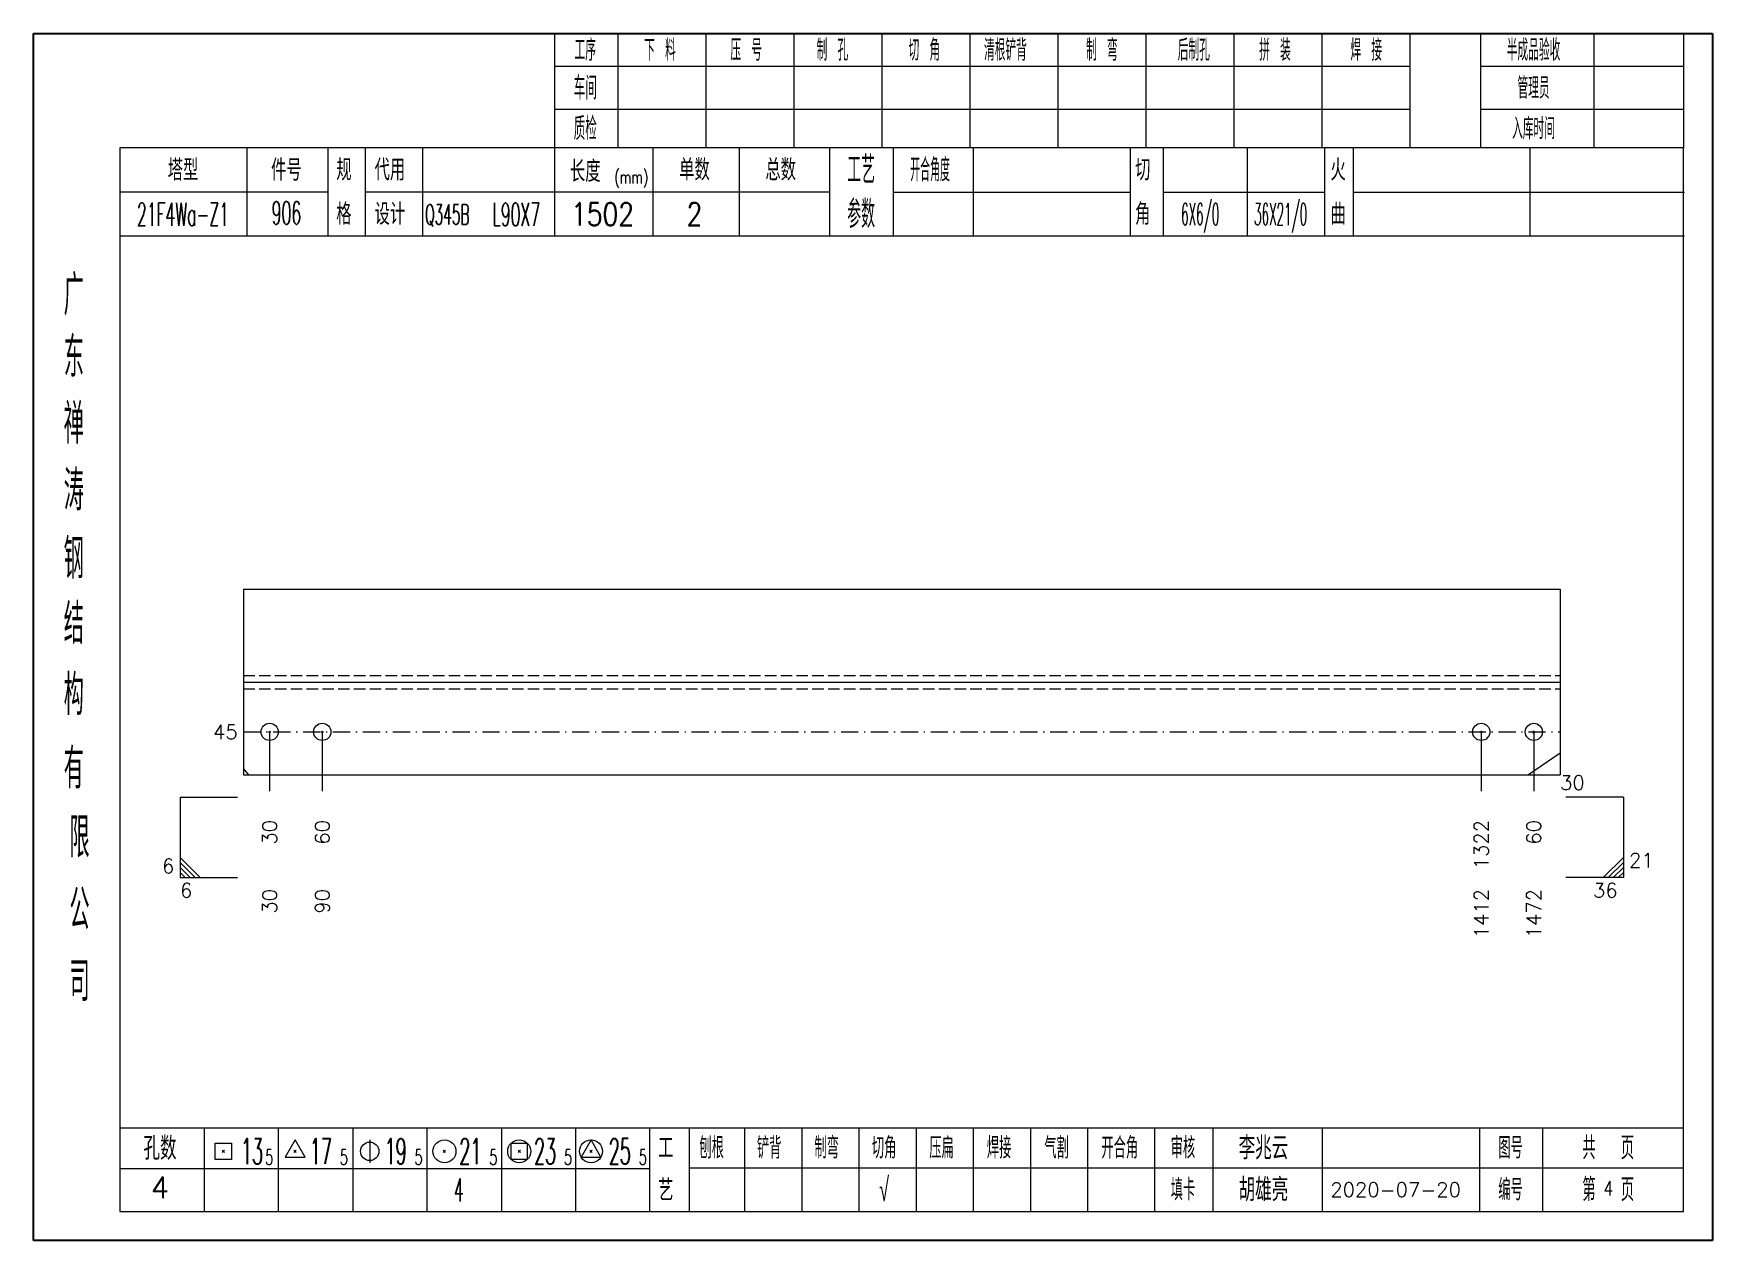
# Model space of a CAD drawing. Extents: x 1310 to 15542, y -76 to 8381.
# Drawn here: x 2452.8 to 2744.9, y -76.1 to 133.9 of the extents above; entities that cross this region are included whole.
import ezdxf
from ezdxf.enums import TextEntityAlignment as Align

# ---------------------------------------------------------------- set-up
doc = ezdxf.new("R2010")
doc.units = 0
doc.header["$MEASUREMENT"] = 0
doc.linetypes.add('一点画线', pattern=[5.2, 3, -1, 0.2, -1])
doc.linetypes.add('虚线', pattern=[2.75, 2, -0.75])
doc.layers.get('0').update_dxf_attribs({"linetype": 'CONTINUOUS', "lineweight": 25})
for name, color, linetype, lineweight in [('1', 7, 'CONTINUOUS', 25), ('4', 7, 'CONTINUOUS', 25), ('5', 7, 'CONTINUOUS', 25)]:
    doc.layers.add(name, color=color, linetype=linetype, lineweight=lineweight)
doc.styles.get("Standard").update_dxf_attribs({"font": 'simplex.shx', "width": 0.7, "height": 3, "bigfont": 'gbhzfs.shx'})

# ---------------------------------------------------------------- blocks, each defined once
blk = doc.blocks.new('孔21.5')
at = {"layer": '5', "color": 7, "linetype": 'Continuous', "lineweight": 13}
for p, q in [((-0.1, -0.1), (0.1, 0.1)), ((0.1, -0.1), (-0.1, 0.1))]:
    blk.add_line(p, q, dxfattribs=at)
blk.add_circle((0, 0), 1, dxfattribs=at)
blk = doc.blocks.new('CTJGK')
at = {"color": 6, "linetype": 'Continuous'}
for p, q in [((0, 209.97), (292.13, 209.97)), ((0, 0), (0, 209.97)), ((292.13, 209.97), (292.13, 0)), ((292.13, 0), (0, 0))]:
    blk.add_line(p, q, dxfattribs=at)

msp = doc.modelspace()

# ---------------------------------------------------------------- linework, layer by layer
at = {"color": 7, "linetype": 'Continuous', "lineweight": 18}
for p, q in [((2489.312, 37.201), (2489.312, 4.867)), ((2489.312, 37.201), (2718.442, 37.201)), ((2718.442, 37.201), (2718.442, 4.867)), ((2489.312, 21.034), (2718.442, 21.034))]:
    msp.add_line(p, q, dxfattribs=at)
at = {"color": 1, "linetype": '虚线', "lineweight": 18}
for p, q in [((2489.312, 22.201), (2718.442, 22.201)), ((2489.312, 19.867), (2718.442, 19.867))]:
    msp.add_line(p, q, dxfattribs=at)
at = {"color": 3, "linetype": '一点画线', "lineweight": 13}
msp.add_line((2489.312, 12.367), (2718.442, 12.367), dxfattribs=at)
at = {"color": 7, "linetype": 'Continuous', "lineweight": 13}
for p, q in [((2493.888, 12.367), (2493.888, 2.034)), ((2503.041, 12.367), (2503.041, 2.034)), ((2704.712, 12.367), (2704.712, 2.034)), ((2713.865, 12.367), (2713.865, 2.034)), ((2489.312, 5.945), (2490.227, 4.867)), ((2718.442, 8.64), (2712.95, 4.867)), ((2478.312, 1.034), (2488.312, 1.034)), ((2478.312, 1.034), (2478.312, -12.966)), ((2729.442, 1.034), (2719.442, 1.034)), ((2729.442, 1.034), (2729.442, -12.966)), ((2481.812, -12.966), (2478.312, -9.466)), ((2480.937, -12.966), (2478.312, -10.341)), ((2480.062, -12.966), (2478.312, -11.216)), ((2725.942, -12.966), (2729.442, -9.466)), ((2726.817, -12.966), (2729.442, -10.341)), ((2727.692, -12.966), (2729.442, -11.216)), ((2479.187, -12.966), (2478.312, -12.091)), ((2478.312, -12.966), (2488.312, -12.966)), ((2729.442, -12.966), (2719.442, -12.966)), ((2728.567, -12.966), (2729.442, -12.091))]:
    msp.add_line(p, q, dxfattribs=at)
at = {"layer": '1', "color": 7, "linetype": 'Continuous', "lineweight": 18}
msp.add_line((2489.312, 4.867), (2718.442, 4.867), dxfattribs=at)
at = {"layer": '4', "color": 1, "linetype": 'Continuous', "lineweight": 18}
for p, q in [((2452.812, 133.861), (2452.812, -76.109)), ((2744.942, 133.861), (2452.812, 133.861)), ((2543.442, 133.861), (2543.442, 114.021)), ((2554.472, 133.861), (2554.472, 114.001)), ((2569.782, 133.861), (2569.782, 114.001)), ((2585.102, 133.861), (2585.102, 114.001)), ((2600.412, 133.861), (2600.412, 114.001)), ((2615.722, 133.861), (2615.722, 114.001)), ((2631.032, 133.861), (2631.032, 114.001)), ((2646.352, 133.861), (2646.352, 114.001)), ((2661.662, 133.861), (2661.662, 114.001)), ((2676.972, 133.861), (2676.972, 114.001)), ((2692.282, 133.861), (2692.282, 114.021)), ((2692.282, 133.861), (2692.282, 114.001)), ((2704.562, 133.861), (2704.562, 114.001)), ((2724.312, 133.861), (2724.312, 114.001)), ((2739.892, 133.861), (2739.892, 114.001)), ((2744.942, 104.061), (2744.942, 133.861)), ((2692.282, 128.131), (2543.442, 128.131)), ((2739.892, 128.131), (2704.562, 128.131)), ((2692.282, 120.651), (2543.442, 120.651)), ((2739.892, 120.651), (2704.562, 120.651)), ((2467.822, 114.001), (2467.822, -71.059)), ((2739.892, 114.001), (2467.822, 114.001)), ((2489.942, 114.011), (2489.942, 98.591)), ((2504.092, 98.591), (2504.092, 114.001)), ((2510.592, 98.591), (2510.592, 114.001)), ((2520.462, 114.001), (2520.462, 98.591)), ((2543.442, 114.021), (2543.442, 98.591)), ((2560.562, 114.001), (2560.562, 98.591)), ((2575.612, 114.001), (2575.612, 98.591)), ((2591.312, 114.001), (2591.312, 98.591)), ((2602.372, 114.001), (2602.372, 98.591)), ((2616.322, 114.001), (2616.322, 98.591)), ((2643.622, 114.001), (2643.622, 98.591)), ((2649.382, 114.001), (2649.382, 98.591)), ((2664.002, 114.001), (2664.002, 98.591)), ((2677.462, 114.001), (2677.462, 98.591)), ((2682.452, 114.001), (2682.452, 98.591)), ((2713.192, 114.001), (2713.192, 98.591)), ((2739.892, -71.059), (2739.892, 114.001)), ((2504.092, 106.241), (2467.822, 106.241)), ((2591.312, 106.291), (2510.592, 106.291)), ((2602.372, 106.291), (2643.622, 106.291)), ((2649.382, 106.291), (2677.462, 106.291)), ((2682.452, 106.291), (2740.072, 106.291)), ((2744.942, -76.109), (2744.942, 104.061)), ((2740.072, 98.591), (2467.822, 98.591)), ((2467.822, -56.529), (2739.892, -56.529)), ((2482.512, -56.529), (2482.512, -71.059)), ((2495.442, -71.059), (2495.442, -56.529)), ((2508.372, -56.529), (2508.372, -71.059)), ((2521.292, -71.059), (2521.292, -56.529)), ((2534.222, -56.529), (2534.222, -71.059)), ((2547.152, -71.059), (2547.152, -56.529)), ((2560.072, -71.059), (2560.072, -56.529)), ((2566.942, -71.059), (2566.942, -56.529)), ((2576.602, -71.059), (2576.602, -56.529)), ((2586.542, -71.059), (2586.542, -56.529)), ((2596.482, -71.059), (2596.482, -56.529)), ((2606.432, -71.059), (2606.432, -56.529)), ((2616.372, -71.059), (2616.372, -56.529)), ((2626.312, -71.059), (2626.312, -56.529)), ((2636.262, -71.059), (2636.262, -56.529)), ((2647.902, -71.059), (2647.902, -56.529)), ((2658.052, -71.059), (2658.052, -56.529)), ((2677.112, -71.059), (2677.112, -56.529)), ((2704.492, -71.059), (2704.492, -56.529)), ((2715.452, -71.059), (2715.452, -56.529)), ((2560.072, -63.659), (2467.822, -63.659)), ((2566.902, -63.499), (2739.892, -63.499)), ((2467.822, -71.059), (2739.892, -71.059)), ((2452.812, -76.109), (2744.942, -76.109))]:
    msp.add_line(p, q, dxfattribs=at)
at = {"layer": '4', "color": 7, "linetype": 'Continuous', "lineweight": 13}
for p, q in [((2484.398, -62.023), (2484.398, -59.195)), ((2484.398, -59.195), (2487.226, -59.195)), ((2485.612, -60.809), (2486.012, -60.409)), ((2486.012, -60.809), (2485.612, -60.409)), ((2487.226, -59.195), (2487.226, -62.023)), ((2498.312, -58.609), (2496.58, -61.609)), ((2498.112, -60.809), (2498.512, -60.409)), ((2498.512, -60.809), (2498.112, -60.409)), ((2500.044, -61.609), (2498.312, -58.609)), ((2511.312, -58.609), (2511.312, -62.609)), ((2524.112, -60.809), (2524.512, -60.409)), ((2524.512, -60.809), (2524.112, -60.409)), ((2535.898, -62.023), (2535.898, -59.195)), ((2535.898, -59.195), (2538.726, -59.195)), ((2537.112, -60.809), (2537.512, -60.409)), ((2537.512, -60.809), (2537.112, -60.409)), ((2538.726, -59.195), (2538.726, -62.023)), ((2549.812, -58.609), (2548.08, -61.609)), ((2549.612, -60.809), (2550.012, -60.409)), ((2550.012, -60.809), (2549.612, -60.409)), ((2551.544, -61.609), (2549.812, -58.609)), ((2487.226, -62.023), (2484.398, -62.023)), ((2496.58, -61.609), (2500.044, -61.609)), ((2538.726, -62.023), (2535.898, -62.023)), ((2548.08, -61.609), (2551.544, -61.609))]:
    msp.add_line(p, q, dxfattribs=at)
for centre, radius in [((2511.312, -60.609), 1.6), ((2524.312, -60.609), 2), ((2537.312, -60.609), 2), ((2549.812, -60.609), 2)]:
    msp.add_circle(centre, radius, dxfattribs=at)

# ---------------------------------------------------------------- block references
at = {"color": 0, "linetype": 'Continuous'}
msp.add_blockref('CTJGK', (2452.812, -76.109), dxfattribs=at)
at = {"layer": '1', "color": 8, "linetype": 'Continuous', "lineweight": 9, "xscale": 1.5, "yscale": 1.5, "zscale": 1.5}
for p in [(2493.888, 12.367), (2503.041, 12.367), (2704.712, 12.367), (2713.865, 12.367)]:
    msp.add_blockref('孔21.5', p, dxfattribs=at)

# ---------------------------------------------------------------- texts
at = {"color": 7, "linetype": 'Continuous', "lineweight": 13}
msp.add_text('45', height=2.5, dxfattribs=at).set_placement((2488.312, 12.367), align=Align.MIDDLE_RIGHT)
msp.add_text('21', height=2.5, dxfattribs=at).set_placement((2730.442, -11.966), align=Align.BOTTOM_LEFT)
msp.add_text('6', height=2.5, dxfattribs=at).set_placement((2477.312, -12.966), align=Align.BOTTOM_RIGHT)
msp.add_text('6', height=2.5, dxfattribs=at).set_placement((2478.312, -13.966), align=Align.TOP_LEFT)
msp.add_text('36', height=2.5, dxfattribs=at).set_placement((2728.442, -13.966), align=Align.TOP_RIGHT)
at = {"layer": '1', "color": 7, "linetype": 'Continuous', "lineweight": 13}
msp.add_text('30', height=2.5, dxfattribs=at).set_placement((2718.442, 3.534), align=Align.MIDDLE_LEFT)
at = {"layer": '1', "color": 8, "linetype": 'Continuous', "lineweight": 9}
for s, p in [('30', (2493.888, -2.966)), ('60', (2503.041, -2.966)), ('1322', (2704.712, -2.966)), ('60', (2713.865, -2.966))]:
    msp.add_text(s, height=2.5, rotation=90, dxfattribs=at).set_placement(p, align=Align.MIDDLE_RIGHT)
at = {"layer": '1', "color": 7, "linetype": 'Continuous', "lineweight": 13}
for s, p in [('30', (2493.888, -14.966)), ('90', (2503.041, -14.966)), ('1412', (2704.712, -14.966)), ('1472', (2713.865, -14.966))]:
    msp.add_text(s, height=2.5, rotation=90, dxfattribs=at).set_placement(p, align=Align.MIDDLE_RIGHT)
at = {"layer": '4', "color": 1, "linetype": 'Continuous', "lineweight": 25}
for s, height, width, p in [('工序', 3.7, 0.7, (2548.812, 130.991)), ('下 料', 3.7, 0.7, (2561.812, 130.991)), ('压 号', 3.7, 0.7, (2576.812, 130.991)), ('制 孔', 3.7, 0.7, (2591.812, 130.991)), ('切 角', 3.7, 0.7, (2607.812, 130.991)), ('清根铲背 ', 3.7, 0.7, (2622.812, 130.991)), (' 制 弯', 3.7, 0.7, (2637.812, 130.991)), (' 后制孔', 3.7, 0.7, (2653.812, 130.991)), ('拼 装', 3.7, 0.7, (2668.812, 130.991)), (' 焊 接', 3.7, 0.7, (2683.812, 130.991)), ('半成品验收', 3.7, 0.7, (2713.812, 130.991)), ('车间', 4, 0.7, (2548.812, 124.391)), ('管理员', 3.7, 0.7, (2713.812, 124.391)), ('质检', 4, 0.7, (2548.812, 117.331)), ('入库时间', 3.7, 0.7, (2713.812, 117.331)), ('工艺', 4.8, 0.7, (2596.812, 110.151)), ('开合角度', 4, 0.6, (2608.812, 110.151)), ('(mm)', 2.24, 0.7, (2556.812, 108.891)), ('参数', 4.8, 0.7, (2596.812, 102.441)), ('21F4Wa-Z1', 4, 0.5, (2478.812, 102.411)), ('906', 4, 0.5, (2496.812, 102.661)), ('Q345B', 3.5, 0.5, (2524.812, 102.391)), ('L90X7', 4, 0.5, (2536.812, 102.391)), ('1502', 4, 0.8, (2551.812, 102.441)), ('2', 4, 0.8, (2567.812, 102.441)), ('6X6/0', 3.8, 0.4, (2655.812, 102.441)), ('36X21/0', 3.8, 0.4, (2669.812, 102.441)), ('广', 6.96, 0.7, (2459.812, 88.361)), ('东', 6.96, 0.7, (2459.812, 77.571)), ('禅', 6.96, 0.7, (2459.812, 65.981)), ('涛', 6.96, 0.7, (2459.812, 54.381)), ('钢', 6.96, 0.7, (2459.812, 42.491)), ('结', 6.96, 0.7, (2459.812, 31.181)), ('构', 6.96, 0.7, (2459.812, 18.801)), ('有', 6.96, 0.7, (2459.812, 5.991)), ('限', 6.96, 0.7, (2460.812, -6.009)), ('公', 6.96, 0.7, (2460.812, -18.549)), ('司', 6.96, 0.7, (2460.812, -31.029)), ('13', 4.47, 0.5, (2490.812, -60.609)), ('17', 4.47, 0.5, (2502.812, -60.609)), ('19', 4.47, 0.5, (2515.812, -60.609)), ('21', 4.47, 0.5, (2528.812, -60.609)), ('23', 4.47, 0.5, (2541.812, -60.609)), ('25', 4.47, 0.5, (2554.812, -60.609)), ('刨根', 3.7, 0.8, (2570.812, -60.009)), ('铲背', 3.7, 0.8, (2580.812, -60.009)), ('制弯', 3.7, 0.8, (2590.812, -60.009)), ('切角', 3.7, 0.8, (2600.812, -60.009)), ('压扁', 3.7, 0.8, (2610.812, -60.009)), ('焊接', 3.7, 0.8, (2620.812, -60.009)), ('气割', 3.7, 0.8, (2630.812, -60.009)), ('开合角', 3.7, 0.8, (2641.812, -60.009)), ('审核', 3.7, 0.8, (2652.812, -60.009)), ('图号', 3.7, 0.8, (2709.812, -60.009)), ('共  页', 4, 0.8, (2726.812, -60.009)), ('5', 2.68, 0.6, (2493.812, -61.609)), ('5', 2.68, 0.6, (2506.812, -61.609)), ('5', 2.68, 0.6, (2519.812, -61.609)), ('5', 2.68, 0.6, (2532.812, -61.609)), ('5', 2.68, 0.6, (2545.812, -61.609)), ('5', 2.68, 0.6, (2558.812, -61.609)), ('4', 4, 0.5, (2526.812, -67.359)), ('√', 4, 0.6, (2600.812, -67.279)), ('填卡', 3.7, 0.8, (2652.812, -67.279)), ('编号', 3.7, 0.8, (2709.812, -67.279)), ('第  页', 4, 0.8, (2726.812, -67.279))]:
    msp.add_text(s, height=height, dxfattribs=dict(at, width=width)).set_placement(p, align=Align.MIDDLE_CENTER)
for s, height, p in [('塔型', 3.7, (2478.812, 110.121)), ('件号', 3.7, (2496.812, 110.121)), ('规', 3.7, (2506.812, 110.151)), ('代用', 3.7, (2514.812, 110.151)), ('长度', 3.7, (2548.812, 109.891)), ('单数', 3.7, (2567.812, 110.151)), ('总数', 3.7, (2582.812, 110.151)), ('切', 3.7, (2645.812, 110.151)), ('火', 3.7, (2679.812, 110.151)), ('格', 3.7, (2506.812, 102.441)), ('设计', 3.7, (2514.812, 102.441)), ('角', 3.7, (2645.812, 102.441)), ('曲', 3.7, (2679.812, 102.441)), ('孔数', 4, (2474.812, -60.089)), ('工', 3.7, (2562.812, -60.009)), ('李兆云', 4, (2666.812, -60.009)), ('4', 3.7, (2474.812, -66.919)), ('艺', 3.7, (2562.812, -67.359)), ('胡雄亮', 4, (2666.812, -67.279)), ('2020-07-20', 2.5, (2689.812, -67.279))]:
    msp.add_text(s, height=height, dxfattribs=at).set_placement(p, align=Align.MIDDLE_CENTER)
at = {"layer": '4', "color": 6, "linetype": 'Continuous', "lineweight": 25, "width": 0.8}
msp.add_text('4', height=2.5, dxfattribs=at).set_placement((2726.837, -67.051), align=Align.MIDDLE_CENTER)

doc.saveas('drawing.dxf')
